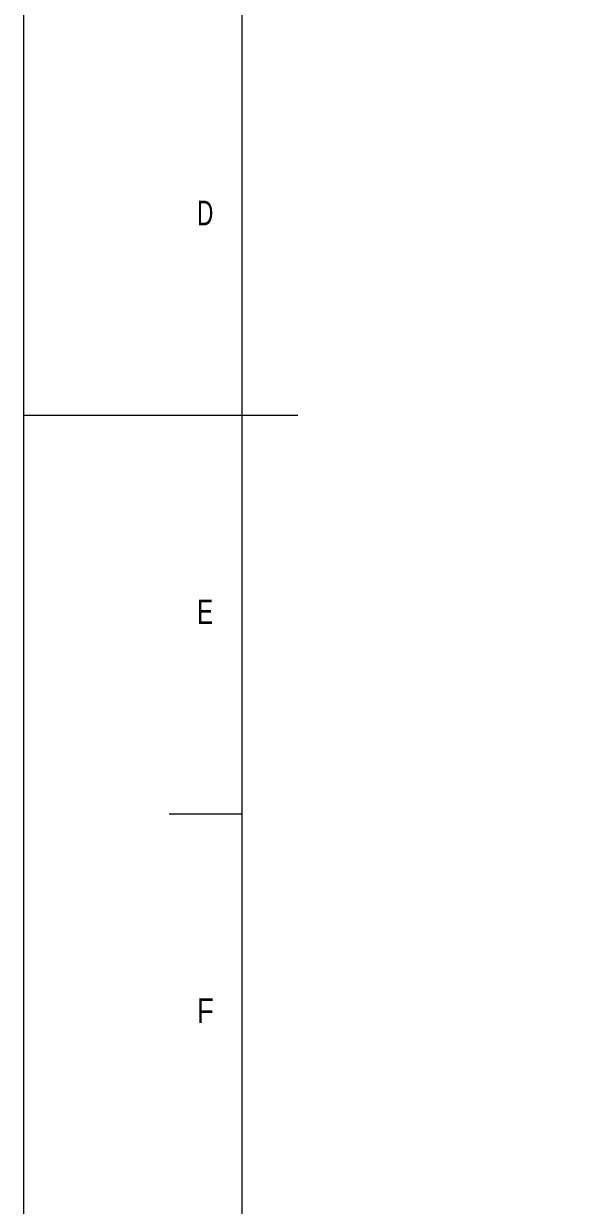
# Model space of a CAD drawing. Units: millimetres at full size. Extents: x -19442 to 19442, y -5866 to 5866.
# Drawn here: x 2635 to 3602, y -753 to 1357 of the extents above; entities that cross this region are included whole.
import ezdxf
from ezdxf.enums import TextEntityAlignment as Align

# ---------------------------------------------------------------- set-up
doc = ezdxf.new("R2010")
doc.units = ezdxf.units.MM
doc.header["$LTSCALE"] = 3.6
doc.layers.add('1-2_Defpoints', color=134, linetype='Continuous', lineweight=9)
doc.layers.add('1-3_99_図枠', color=134, linetype='Continuous', lineweight=9)
doc.styles.add('ＭＳ Ｐゴシック', font='')
doc.styles.get('ＭＳ Ｐゴシック').set_extended_font_data('MS PGothic')

msp = doc.modelspace()

# ---------------------------------------------------------------- linework, layer by layer
at = {"layer": '1-2_Defpoints'}
msp.add_lwpolyline([(2634.798, -2190.619), (10691.206, -2190.619), (10691.206, 3505.831), (2634.798, 3505.831)], close=True, dxfattribs=at)
at = {"layer": '1-3_99_図枠'}
for p, q in [((2634.798, 657.315), (3124.447, 657.315)), ((3024.437, -54.814), (2894.424, -54.814))]:
    msp.add_line(p, q, dxfattribs=at)
msp.add_lwpolyline([(3024.437, -2061.188), (10561.193, -2061.188), (10561.193, 3375.818), (3024.437, 3375.818)], close=True, dxfattribs=at)

# ---------------------------------------------------------------- texts
at = {"layer": '1-3_99_図枠', "style": 'ＭＳ Ｐゴシック'}
for s, width, p in [('D', 0.7, (2944.429, 983.376)), ('E', 0.75, (2944.429, 271.247)), ('F', 0.85, (2944.429, -440.881))]:
    msp.add_text(s, height=43.99, dxfattribs=dict(at, width=width)).set_placement(p, align=Align.BOTTOM_LEFT)

doc.saveas('drawing.dxf')
